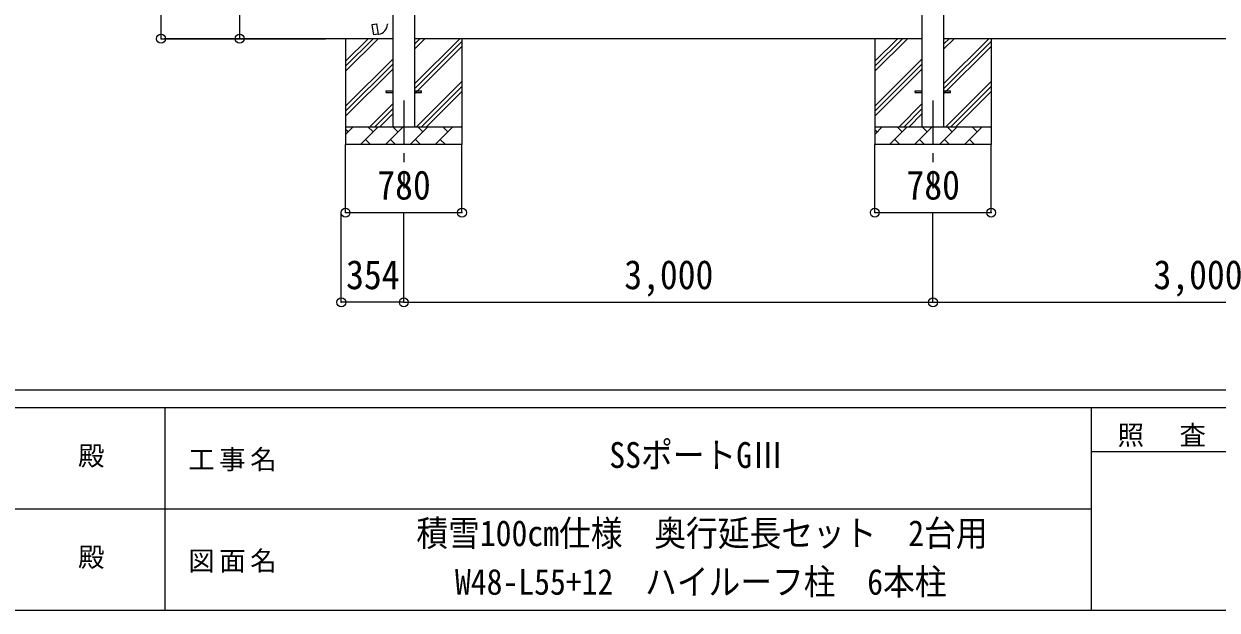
# Model space of a CAD drawing. Units: millimetres at full size, sheet at 1:50. Extents: x -14053 to 14053, y -9700 to 9700.
# Drawn here: x -1548 to 5216, y -9700 to -6375 of the extents above; entities that cross this region are included whole.
import ezdxf
from ezdxf.enums import TextEntityAlignment as Align

# ---------------------------------------------------------------- set-up
doc = ezdxf.new("R2010")
doc.units = ezdxf.units.MM
doc.header["$LTSCALE"] = 50
doc.header["$PDMODE"] = 32
doc.header["$PDSIZE"] = 50
doc.linetypes.add('CHAIN1', pattern=[8, 5, -1, 1, -1])
for name, color, linetype, lineweight in [('0-0_0', 7, 'Continuous', 9), ('0-1_Defpoints', 4, 'Continuous', 9), ('0-2_TEXT1', 7, 'Continuous', 9), ('0-6_PARTS1', 6, 'Continuous', 9), ('F-0', 7, 'Continuous', 9)]:
    doc.layers.add(name, color=color, linetype=linetype, lineweight=lineweight)
doc.styles.add('ＭＳ ゴシック', font='')
doc.styles.get('ＭＳ ゴシック').set_extended_font_data('MS Gothic')

msp = doc.modelspace()

# ---------------------------------------------------------------- linework, layer by layer
at = {"layer": '0-0_0'}
for p, q in [((543, -6458.82), (-752.79, -6458.82)), ((275.5, -6458.82), (275.5, -7058.82)), ((275.5, -6643.87), (460.55, -6458.82)), ((275.5, -6615.59), (432.27, -6458.82)), ((275.5, -6587.3), (403.98, -6458.82)), ((3543, -6458.82), (668, -6458.82)), ((668, -6713.92), (923.1, -6458.82)), ((668, -6515.93), (725.11, -6458.82)), ((668, -6487.64), (696.83, -6458.82)), ((668, -6742.2), (935.5, -6474.7)), ((935.5, -6458.82), (935.5, -7058.82)), ((3275.5, -6458.82), (3275.5, -7058.82)), ((3275.5, -6643.87), (3460.55, -6458.82)), ((3275.5, -6615.59), (3432.27, -6458.82)), ((3275.5, -6587.3), (3403.98, -6458.82)), ((6543, -6458.82), (3668, -6458.82)), ((3668, -6713.92), (3923.1, -6458.82)), ((3668, -6515.93), (3725.11, -6458.82)), ((3668, -6487.64), (3696.83, -6458.82)), ((3668, -6742.2), (3935.5, -6474.7)), ((3935.5, -6458.82), (3935.5, -7058.82)), ((668, -6770.49), (935.5, -6502.99)), ((3668, -6770.49), (3935.5, -6502.99)), ((275.5, -6841.86), (543, -6574.36)), ((275.5, -6870.14), (543, -6602.64)), ((3275.5, -6841.86), (3543, -6574.36)), ((3275.5, -6870.14), (3543, -6602.64)), ((275.5, -6898.43), (543, -6630.93)), ((3275.5, -6898.43), (3543, -6630.93)), ((677.66, -6958.82), (935.5, -6700.98)), ((705.94, -6958.82), (935.5, -6729.26)), ((734.23, -6958.82), (935.5, -6757.55)), ((3677.66, -6958.82), (3935.5, -6700.98)), ((3705.94, -6958.82), (3935.5, -6729.26)), ((3734.23, -6958.82), (3935.5, -6757.55)), ((413.1, -6958.82), (543, -6828.92)), ((3413.1, -6958.82), (3543, -6828.92)), ((441.39, -6958.82), (543, -6857.2)), ((469.67, -6958.82), (543, -6885.49)), ((3441.39, -6958.82), (3543, -6857.2)), ((3469.67, -6958.82), (3543, -6885.49)), ((275.5, -6958.82), (935.5, -6958.82)), ((275.5, -7001.71), (318.4, -6958.82)), ((359.82, -7058.82), (459.82, -6958.82)), ((431.26, -6987.37), (402.71, -6958.82)), ((501.24, -7058.82), (601.24, -6958.82)), ((572.69, -6987.37), (544.13, -6958.82)), ((642.66, -7058.82), (742.66, -6958.82)), ((714.11, -6987.37), (685.55, -6958.82)), ((784.08, -7058.82), (884.08, -6958.82)), ((855.53, -6987.37), (826.97, -6958.82)), ((932.22, -6958.82), (935.5, -6955.54)), ((3275.5, -6958.82), (3935.5, -6958.82)), ((3275.5, -7001.71), (3318.4, -6958.82)), ((3359.82, -7058.82), (3459.82, -6958.82)), ((3431.26, -6987.37), (3402.71, -6958.82)), ((3501.24, -7058.82), (3601.24, -6958.82)), ((3572.69, -6987.37), (3544.13, -6958.82)), ((3642.66, -7058.82), (3742.66, -6958.82)), ((3714.11, -6987.37), (3685.55, -6958.82)), ((3784.08, -7058.82), (3884.08, -6958.82)), ((3855.53, -6987.37), (3826.97, -6958.82)), ((3932.22, -6958.82), (3935.5, -6955.54)), ((289.84, -6987.37), (275.5, -6973.03)), ((388.37, -7030.27), (416.92, -7058.82)), ((529.79, -7030.27), (558.35, -7058.82)), ((671.21, -7030.27), (699.77, -7058.82)), ((812.63, -7030.27), (841.19, -7058.82)), ((3289.84, -6987.37), (3275.5, -6973.03)), ((3388.37, -7030.27), (3416.92, -7058.82)), ((3529.79, -7030.27), (3558.35, -7058.82)), ((3671.21, -7030.27), (3699.77, -7058.82)), ((3812.63, -7030.27), (3841.19, -7058.82)), ((935.5, -7058.82), (275.5, -7058.82)), ((3935.5, -7058.82), (3275.5, -7058.82))]:
    msp.add_line(p, q, dxfattribs=at)
at = {"layer": '0-1_Defpoints'}
for p, q in [((3543, -3418.46), (3543, -6958.82)), ((3668, -6958.82), (3668, -3418.46)), ((543, -3461.32), (543, -6958.82)), ((668, -6958.82), (668, -3461.32)), ((505.5, -6754.32), (543, -6754.32)), ((505.5, -6763.32), (505.5, -6754.32)), ((505.5, -6763.32), (543, -6763.32)), ((668, -6754.32), (705.5, -6754.32)), ((668, -6763.32), (705.5, -6763.32)), ((705.5, -6763.32), (705.5, -6754.32)), ((3505.5, -6754.32), (3543, -6754.32)), ((3505.5, -6763.32), (3505.5, -6754.32)), ((3505.5, -6763.32), (3543, -6763.32)), ((3668, -6754.32), (3705.5, -6754.32)), ((3668, -6763.32), (3705.5, -6763.32)), ((3705.5, -6763.32), (3705.5, -6754.32))]:
    msp.add_line(p, q, dxfattribs=at)
at = {"layer": '0-1_Defpoints', "color": 7, "linetype": 'CHAIN1'}
for p, q in [((605.5, -6808.82), (605.5, -7308.82)), ((3605.5, -6808.82), (3605.5, -7308.82))]:
    msp.add_line(p, q, dxfattribs=at)
at = {"layer": '0-2_TEXT1'}
for p, q in [((424.54, -6381.2), (423.73, -6382.37)), ((423.73, -6382.37), (433.35, -6436.93)), ((452.41, -6375.95), (424.54, -6381.2)), ((437.28, -6378.59), (437.07, -6378.84)), ((462.77, -6433.24), (452.63, -6375.77)), ((452.66, -6374.95), (452.66, -6375.65)), ((513.19, -6374.69), (513.12, -6376.85)), ((447.38, -6435.84), (447.1, -6435.68)), ((463.07, -6434.01), (462.83, -6433.34))]:
    msp.add_line(p, q, dxfattribs=at)
for points in [[(439.53, -6378.38), (439.25, -6378.22), (437.28, -6378.59)], [(462.5, -6433.15), (434.51, -6437.75), (433.35, -6436.93)], [(449.56, -6435.28), (449.35, -6435.51), (447.38, -6435.84)]]:
    msp.add_lwpolyline(points, dxfattribs=at)
for centre, radius, start, end in [((452.36, -6375.65), 0.3, 280.66842, 0), ((452.86, -6374.95), 0.2, 100, 180), ((452.85, -6374.75), 60.3, 279.96938, 358), ((462.55, -6433.45), 0.3, 20, 99.33158), ((463.26, -6433.94), 0.2, 200, 279.96938)]:
    msp.add_arc(centre, radius, start, end, dxfattribs=at)
at = {"layer": '0-6_PARTS1'}
for p, q in [((-770.44, -6458.82), (-770.44, -3107.82)), ((-324.57, -6458.82), (-324.57, -3458.82)), ((-770.44, -6458.82), (161.82, -6458.82)), ((-324.57, -6458.82), (161.82, -6458.82)), ((275.5, -7445.58), (275.5, -7058.82)), ((935.5, -7445.58), (935.5, -7058.82)), ((3275.5, -7445.58), (3275.5, -7058.82)), ((3935.5, -7445.58), (3935.5, -7058.82)), ((251.5, -7954.03), (251.5, -7445.58)), ((275.5, -7445.58), (935.5, -7445.58)), ((605.5, -7954.03), (605.5, -7445.58)), ((3275.5, -7445.58), (3935.5, -7445.58)), ((3605.5, -7954.03), (3605.5, -7445.58)), ((605.5, -7954.03), (251.5, -7954.03)), ((605.5, -7954.03), (3605.5, -7954.03)), ((3605.5, -7954.03), (6605.5, -7954.03))]:
    msp.add_line(p, q, dxfattribs=at)
for p in [(-770.44, -6458.82), (-324.57, -6458.82), (275.5, -7445.58), (935.5, -7445.58), (3275.5, -7445.58), (3935.5, -7445.58), (251.5, -7954.03), (605.5, -7954.03), (3605.5, -7954.03)]:
    msp.add_point(p, dxfattribs=at)
at = {"layer": 'F-0', "color": 5, "lineweight": 5}
for p, q in [((-14053.43, -8450), (13346.57, -8450)), ((-14053.43, -8550), (8901.98, -8550)), ((-748.03, -8550), (-748.03, -9700)), ((4501.97, -8550), (4501.97, -9700)), ((4501.97, -8800), (7501.97, -8800)), ((-5748.03, -9125), (4501.97, -9125)), ((-14053.43, -9700), (13346.57, -9700))]:
    msp.add_line(p, q, dxfattribs=at)

# ---------------------------------------------------------------- texts
at = {"layer": '0-6_PARTS1', "color": 7, "style": 'ＭＳ ゴシック', "width": 0.9}
for s, p in [('780', (455.5, -7420.58)), ('780', (3455.5, -7420.58)), ('354', (278.5, -7929.03)), ('3,000', (1855.5, -7929.03)), ('3,000', (4855.5, -7929.03))]:
    msp.add_text(s, height=165, dxfattribs=at).set_placement(p, align=Align.BOTTOM_LEFT)
at = {"layer": 'F-0', "style": 'ＭＳ ゴシック', "width": 0.9}
for s, p in [('SSポートGⅢ', (1770.72, -8937.5)), ('積雪100cm仕様\u3000奥行延長セット\u30002台用', (676.97, -9380.76)), ('W48-L55+12\u3000ハイルーフ柱\u30006本柱', (895.72, -9656.45))]:
    msp.add_text(s, height=146.6, dxfattribs=at).set_placement(p, align=Align.BOTTOM_LEFT)
at = {"layer": 'F-0', "style": 'ＭＳ ゴシック'}
for p in [(-1240.88, -8912.5), (-1240.88, -9487.5)]:
    msp.add_text('殿', height=110, dxfattribs=at).set_placement(p, align=Align.BOTTOM_LEFT)
at = {"layer": 'F-0', "char_height": 110, "attachment_point": 7, "style": 'ＭＳ ゴシック'}
for s, insert in [('\\T1.17;照\u3000査', (4651.98, -8775)), ('\\T1.17;工事名', (-616.19, -8912.5)), ('\\T1.17;図面名', (-616.19, -9487.5))]:
    msp.add_mtext(s, dxfattribs=dict(at, insert=insert))

doc.saveas('drawing.dxf')
